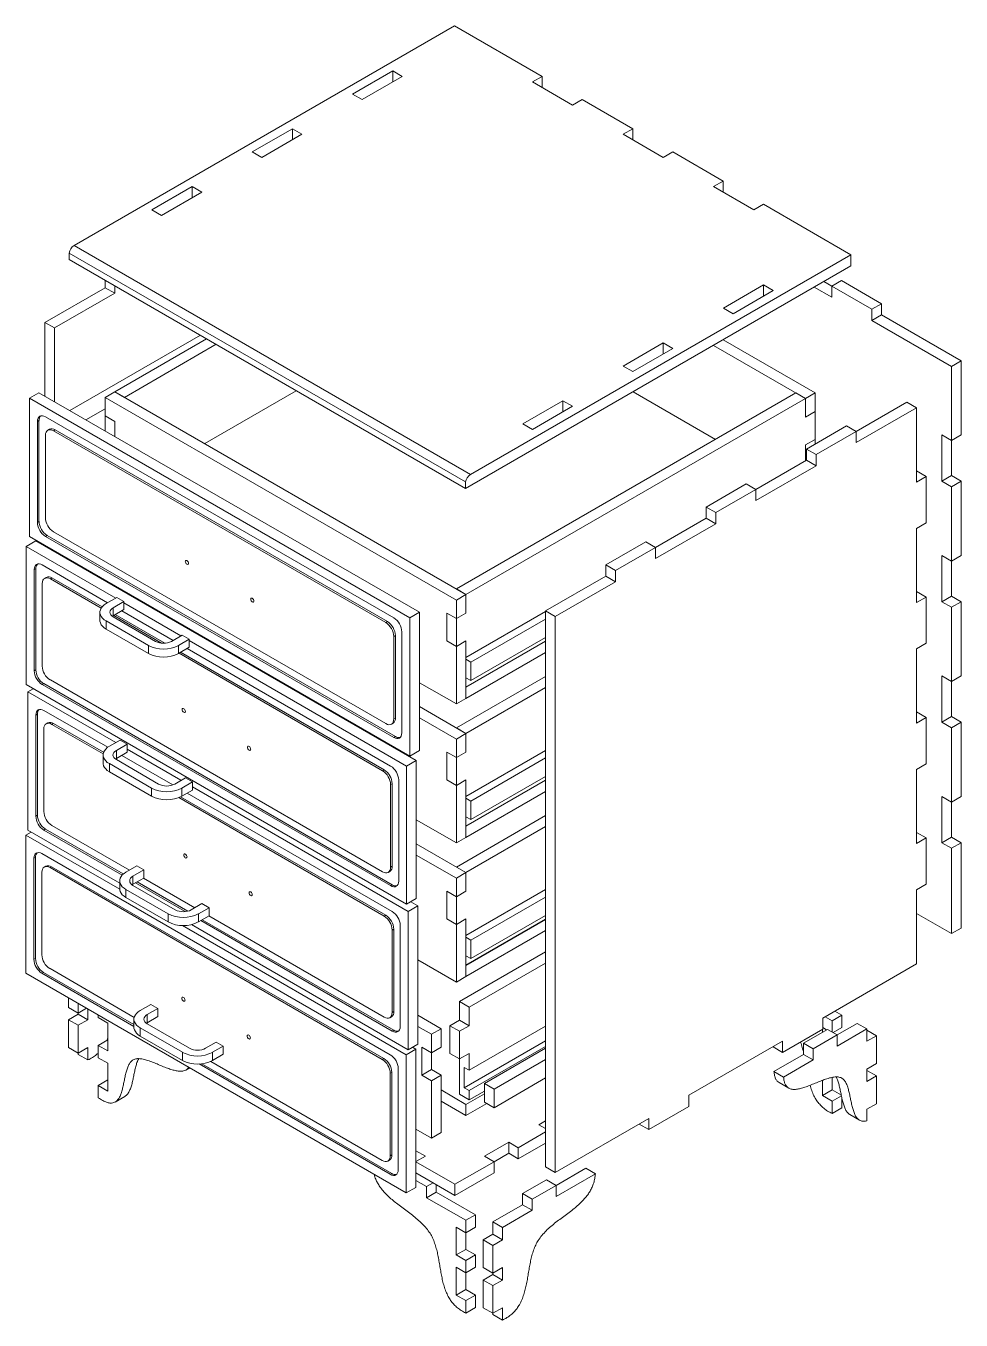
# Model space of a CAD drawing. Header units: millimetres. Extents: x -2066 to 5505, y -2840 to 3131.
# Drawn here: x 4681 to 5505, y -18 to 1122 of the extents above; entities that cross this region are included whole.
import ezdxf

# ---------------------------------------------------------------- set-up
doc = ezdxf.new("R2010")
doc.units = ezdxf.units.MM

msp = doc.modelspace()

# ---------------------------------------------------------------- linework, layer by layer
at = {"color": 7, "linetype": 'Continuous', "lineweight": 15}
for p, q in [((4723.8, 928.4), (5059, 1121.9)), ((5059, 1121.9), (5136.2, 1077.4)), ((4969.2, 1061.9), (5004.6, 1082.3)), ((4977.7, 1057), (5013, 1077.4)), ((5013, 1077.4), (5004.6, 1082.3)), ((5004.6, 1082.3), (5004.6, 1072.5)), ((5127.7, 1072.5), (5136.2, 1077.4)), ((5127.7, 1072.5), (5163, 1052.1)), ((5136.2, 1067.6), (5136.2, 1077.4)), ((4977.7, 1057), (4969.2, 1061.9)), ((5163, 1052.1), (5171.5, 1057)), ((5171.5, 1057), (5216, 1031.3)), ((4880.8, 1010.9), (4916.2, 1031.3)), ((4889.3, 1006), (4924.6, 1026.4)), ((4924.6, 1026.4), (4916.2, 1031.3)), ((4916.2, 1031.3), (4916.2, 1021.5)), ((5207.5, 1026.4), (5216, 1031.3)), ((5207.5, 1026.4), (5242.8, 1006)), ((5216, 1021.5), (5216, 1031.3)), ((4889.3, 1006), (4880.8, 1010.9)), ((5242.8, 1006), (5251.3, 1010.9)), ((5251.3, 1010.9), (5295.8, 985.2)), ((5287.3, 980.3), (5295.8, 985.2)), ((5295.8, 975.5), (5295.8, 985.2)), ((4792.4, 959.9), (4827.8, 980.3)), ((4800.9, 955), (4836.3, 975.4)), ((4836.3, 975.4), (4827.8, 980.3)), ((4827.8, 980.3), (4827.8, 970.5)), ((5287.3, 980.3), (5322.6, 959.9)), ((4800.9, 955), (4792.4, 959.9)), ((5322.6, 959.9), (5331.1, 964.8)), ((5331.1, 964.8), (5408.3, 920.3)), ((5073.1, 726.8), (4723.8, 928.4)), ((5068.8, 720.2), (4719.4, 921.8)), ((4719.4, 916.1), (4719.4, 921.8)), ((5068.8, 714.5), (4719.4, 916.1)), ((5408.3, 920.3), (5073.1, 726.8)), ((5408.3, 910.5), (5408.3, 920.3)), ((5068.8, 714.5), (5408.3, 910.5)), ((4698.1, 860.7), (4751.1, 891.3)), ((4751.1, 891.3), (4751.1, 897.8)), ((4759.6, 886.4), (4751.1, 891.3)), ((4759.6, 886.4), (4759.6, 892.9)), ((5331.2, 893.7), (5295.9, 873.3)), ((5331.2, 893.7), (5339.7, 888.9)), ((5331.2, 884), (5331.2, 893.7)), ((5375.9, 891.8), (5391.4, 882.9)), ((5384.4, 896.7), (5391.4, 892.7)), ((5391.4, 892.7), (5399.9, 897.6)), ((5391.4, 882.9), (5391.4, 892.7)), ((5391.4, 892.7), (5426.7, 872.3)), ((5399.9, 897.6), (5435.2, 877.2)), ((4706.6, 855.8), (4759.6, 886.4)), ((5339.7, 888.9), (5304.4, 868.4)), ((5295.9, 873.3), (5304.4, 868.4)), ((5426.7, 872.3), (5435.2, 877.2)), ((5426.7, 872.3), (5426.7, 862.5)), ((5426.7, 862.5), (5435.2, 867.4)), ((5435.2, 877.2), (5435.2, 867.4)), ((5435.2, 867.4), (5505.3, 826.9)), ((4706.6, 855.8), (4698.1, 860.7)), ((4698.1, 860.7), (4698.1, 795.8)), ((4706.6, 790.9), (4706.6, 855.8)), ((5426.7, 862.5), (5496.8, 822)), ((4835.1, 849.4), (4720.2, 783)), ((4759.7, 799.6), (4840.4, 846.3)), ((5295.6, 845.4), (5376.7, 798.6)), ((4768.1, 794.7), (4848.9, 841.4)), ((5242.8, 842.7), (5207.5, 822.3)), ((5251.3, 837.8), (5216, 817.4)), ((5242.8, 842.7), (5251.3, 837.8)), ((5242.8, 832.9), (5242.8, 842.7)), ((5287.1, 840.5), (5368.2, 793.7)), ((5207.5, 822.3), (5216, 817.4)), ((5505.3, 826.9), (5496.8, 822)), ((5496.8, 822), (5496.8, 756.7)), ((5505.3, 826.9), (5505.3, 761.6)), ((4684.4, 793.9), (4692.9, 798.8)), ((5028.1, 605.3), (4692.9, 798.8)), ((4751.2, 794.7), (4759.7, 799.6)), ((5069.1, 621), (4759.7, 799.6)), ((4768.1, 794.7), (4759.7, 799.6)), ((4838.9, 753.9), (4919.6, 800.5)), ((5060.6, 625.9), (5359.7, 798.6)), ((5288.9, 757.7), (5216.3, 799.6)), ((5368.2, 793.7), (5359.7, 798.6)), ((5376.7, 798.6), (5368.2, 793.7)), ((5376.7, 798.6), (5376.7, 782.2)), ((5019.6, 600.4), (4684.4, 793.9)), ((4684.4, 793.9), (4684.4, 672.2)), ((5060.6, 616.1), (4751.2, 794.7)), ((4751.2, 794.7), (4751.2, 778.4)), ((5069.1, 621), (5368.2, 793.7)), ((5154.5, 791.7), (5119.1, 771.3)), ((5162.9, 786.8), (5127.6, 766.4)), ((5154.5, 791.7), (5162.9, 786.8)), ((5154.5, 781.9), (5154.5, 791.7)), ((5368.2, 777.3), (5368.2, 793.7)), ((5412.9, 764.6), (5457.4, 790.3)), ((5465.9, 785.4), (5457.4, 790.3)), ((5005.5, 600.4), (4698.6, 777.5)), ((4734.3, 774.9), (4751.2, 784.7)), ((4734.3, 774.9), (4751.2, 784.6)), ((4759.7, 773.5), (4751.2, 778.4)), ((4751.2, 765.1), (4751.2, 778.4)), ((5376.7, 782.2), (5368.2, 777.3)), ((5376.7, 757.7), (5376.7, 782.2)), ((5412.9, 754.8), (5465.9, 785.4)), ((5465.9, 720.1), (5465.9, 785.4)), ((4692.9, 774.3), (4691.5, 773.4)), ((4691.5, 773.4), (4691.5, 684.4)), ((4692.9, 774.3), (4692.9, 685.3)), ((4702.1, 766.6), (4700.7, 765.8)), ((4707.1, 766.1), (4705.7, 765.3)), ((4998.4, 596.3), (4705.7, 765.3)), ((4999.8, 597.1), (4707.1, 766.1)), ((4759.7, 760.2), (4759.7, 773.5)), ((5119.1, 771.3), (5127.6, 766.4)), ((5404.4, 769.5), (5369, 749)), ((5412.9, 764.6), (5377.5, 744.2)), ((5404.4, 769.5), (5412.9, 764.6)), ((5412.9, 754.8), (5412.9, 764.6)), ((4698.6, 761.2), (4698.6, 688.5)), ((5368.2, 752.8), (5376.7, 757.7)), ((5368.2, 738.8), (5368.2, 752.8)), ((5376.7, 757.7), (5376.7, 753.5)), ((5488.3, 761.6), (5496.8, 756.7)), ((5488.3, 720.8), (5488.3, 761.6)), ((5496.8, 756.7), (5505.3, 761.6)), ((5496.8, 725.7), (5496.8, 756.7)), ((5369, 749), (5377.5, 744.2)), ((5369, 749), (5369, 739.3)), ((5377.5, 744.2), (5377.5, 734.4)), ((5324.5, 713.5), (5369, 739.3)), ((5324.5, 703.7), (5377.5, 734.4)), ((5369, 739.3), (5377.5, 734.4)), ((5465.9, 729.9), (5474.4, 725)), ((5068.8, 714.5), (5068.8, 720.2)), ((5316, 718.4), (5280.6, 698)), ((5316, 718.4), (5324.5, 713.5)), ((5465.9, 720.1), (5474.4, 725)), ((5474.4, 725), (5474.4, 684.1)), ((5488.3, 720.8), (5496.8, 725.7)), ((5496.8, 715.9), (5488.3, 720.8)), ((5505.3, 720.8), (5496.8, 725.7)), ((5496.8, 715.9), (5505.3, 720.8)), ((5505.3, 720.8), (5505.3, 655.4)), ((5324.5, 713.5), (5289.1, 693.1)), ((5324.5, 703.7), (5324.5, 713.5)), ((5496.8, 715.9), (5496.8, 650.5)), ((5280.6, 698), (5289.1, 693.1)), ((5280.6, 698), (5280.6, 688.2)), ((4692.9, 685.3), (4691.5, 684.4)), ((5236.1, 662.5), (5280.6, 688.2)), ((5280.6, 688.2), (5289.1, 683.3)), ((5289.1, 693.1), (5289.1, 683.3)), ((5465.9, 679.2), (5474.4, 684.1)), ((4700, 673), (4698.6, 672.2)), ((4700, 673), (5006.9, 495.9)), ((4705.7, 676.3), (4998.4, 507.3)), ((5236.1, 652.7), (5289.1, 683.3)), ((5465.9, 613.9), (5465.9, 679.2)), ((4681.7, 663.3), (4690.1, 668.2)), ((4760.5, 617.8), (4681.7, 663.3)), ((4681.7, 663.3), (4681.7, 541.7)), ((4684.4, 672.2), (5019.6, 478.7)), ((5025.3, 474.7), (4690.1, 668.2)), ((4698.1, 664.3), (4698.1, 663.6)), ((4698.6, 672.2), (5005.5, 495)), ((5227.6, 667.4), (5192.2, 647)), ((5236.1, 662.5), (5200.7, 642.1)), ((5227.6, 667.4), (5236.1, 662.5)), ((5236.1, 652.7), (5236.1, 662.5)), ((4706.6, 658.7), (4706.6, 659.4)), ((4715.1, 654.5), (4715.1, 653.8)), ((5488.3, 655.4), (5496.8, 650.5)), ((5488.3, 614.6), (5488.3, 655.4)), ((5496.8, 650.5), (5505.3, 655.4)), ((5496.8, 619.5), (5496.8, 650.5)), ((4690.1, 643.7), (4688.7, 642.9)), ((4688.7, 642.9), (4688.7, 553.9)), ((4690.1, 643.7), (4690.1, 554.7)), ((4753.4, 613.7), (4695.8, 647)), ((4725.9, 647.6), (4726.5, 647.9)), ((4726, 647.5), (4726.6, 647.9)), ((5192.2, 647), (5200.7, 642.1)), ((5192.2, 647), (5192.2, 637.2)), ((5200.7, 642.1), (5200.7, 632.3)), ((4695.8, 630.7), (4695.8, 558)), ((4699.3, 636.1), (4697.9, 635.2)), ((4704.3, 635.6), (4702.9, 634.7)), ((4747.6, 608.9), (4702.9, 634.7)), ((4748.5, 610.1), (4704.3, 635.6)), ((4751.2, 633), (4751.2, 633.7)), ((4759.7, 628.1), (4759.7, 628.8)), ((5139.2, 606.6), (5192.2, 637.2)), ((5147.7, 601.7), (5200.7, 632.3)), ((5192.2, 637.2), (5200.7, 632.3)), ((4752.1, 613), (4761.5, 618.4)), ((4767.7, 614.9), (4761.5, 618.4)), ((5069.1, 621), (5060.6, 625.9)), ((5060.6, 616.1), (5069.1, 621)), ((5060.6, 599.8), (5060.6, 616.1)), ((5069.1, 604.7), (5069.1, 621)), ((5465.9, 623.7), (5474.4, 618.8)), ((5465.9, 613.9), (5474.4, 618.8)), ((5474.4, 618.8), (5474.4, 578)), ((5488.3, 614.6), (5496.8, 619.5)), ((5505.3, 614.6), (5496.8, 619.5)), ((4746.6, 605.3), (4746.6, 598.2)), ((4758.3, 609.4), (4767.7, 614.9)), ((4758.3, 602.3), (4758.3, 609.4)), ((4758.3, 602.3), (4767.7, 607.7)), ((4811, 580.5), (4765.8, 606.6)), ((4767.7, 607.7), (4767.7, 614.9)), ((4818, 584.6), (4767.7, 613.6)), ((5019.6, 600.4), (5028.1, 605.3)), ((5028.1, 483.6), (5028.1, 605.3)), ((5052.1, 604.7), (5060.6, 599.8)), ((5052.1, 604.7), (5052.1, 580.2)), ((5069.1, 604.7), (5060.6, 599.8)), ((5069.1, 565.5), (5139.2, 606)), ((5147.7, 601.7), (5139.2, 606.6)), ((5139.2, 606.6), (5139.2, 116.7)), ((5496.8, 609.7), (5488.3, 614.6)), ((5496.8, 609.7), (5505.3, 614.6)), ((5496.8, 609.7), (5496.8, 544.4)), ((5505.3, 614.6), (5505.3, 549.3)), ((4752.1, 597.7), (4789.3, 576.2)), ((4752.1, 597.7), (4752.1, 590.5)), ((4758.3, 602.3), (4757.5, 601.7)), ((4758.3, 601.2), (4795.5, 579.7)), ((4800.9, 578.1), (4758.7, 602.5)), ((4803.8, 578.1), (4760.1, 603.3)), ((4999.8, 597.1), (4998.4, 596.3)), ((5019.6, 478.7), (5019.6, 600.4)), ((5060.6, 599.8), (5060.6, 575.3)), ((5073.5, 561.5), (5139.2, 599.4)), ((5147.7, 111.8), (5147.7, 601.7)), ((4752.1, 590.5), (4789.3, 569)), ((4809.7, 579.7), (4819.1, 585.2)), ((4815.9, 576.2), (4825.3, 581.6)), ((4819.1, 585.2), (4825.3, 581.6)), ((4825.3, 581.6), (4825.3, 574.5)), ((5006.9, 584.9), (5005.5, 584)), ((5005.5, 511.4), (5005.5, 584)), ((5006.9, 512.2), (5006.9, 584.9)), ((5012.5, 499.1), (5012.5, 588.1)), ((5073.5, 545.1), (5139.2, 583.1)), ((4789.3, 576.2), (4789.3, 569)), ((4815.9, 576.2), (4815.9, 569)), ((4815.9, 569), (4825.3, 574.5)), ((5002.7, 469.8), (4823.4, 573.3)), ((5016.8, 469.8), (4825.3, 580.4)), ((5052.1, 580.2), (5060.6, 575.3)), ((5060.6, 575.3), (5069.1, 580.2)), ((5060.6, 524.6), (5060.6, 575.3)), ((5069.1, 529.5), (5069.1, 580.2)), ((5069.1, 565.5), (5069.1, 580.2)), ((5069.1, 539.3), (5139.2, 579.8)), ((5069.1, 539.3), (5139.2, 579.8)), ((5465.9, 573.1), (5474.4, 578)), ((5465.9, 507.8), (5465.9, 573.1)), ((4995.6, 465.7), (4816.3, 569.3)), ((4997, 466.6), (4817.7, 570.1)), ((5069.1, 529.5), (5139.2, 570)), ((5073.5, 561.5), (5069.1, 564)), ((5073.5, 545.1), (5073.5, 561.5)), ((4690.1, 554.7), (4688.7, 553.9)), ((5060.6, 503.4), (5139.2, 548.8)), ((5069.1, 547.7), (5073.5, 545.1)), ((5069.1, 547.5), (5069.2, 547.6)), ((5069.1, 539.3), (5069.1, 547.5)), ((5488.3, 549.3), (5496.8, 544.4)), ((5488.3, 508.5), (5488.3, 549.3)), ((5496.8, 544.4), (5505.3, 549.3)), ((4681.7, 541.7), (5016.8, 348.2)), ((4683, 535.2), (4687.9, 538)), ((4697.2, 542.5), (4695.8, 541.7)), ((4695.8, 541.7), (5002.7, 364.5)), ((4697.2, 542.5), (5004.1, 365.3)), ((4702.9, 545.7), (4995.6, 376.7)), ((5028.1, 543.3), (5060.6, 524.6)), ((5069.1, 529.5), (5069.1, 539.3)), ((5069.1, 498.5), (5139.2, 539)), ((5496.8, 513.4), (5496.8, 544.4)), ((4760.5, 490.5), (4683, 535.2)), ((4683, 535.2), (4683, 413.5)), ((5060.6, 524.6), (5069.1, 529.5)), ((4691.5, 515.6), (4690.1, 514.8)), ((4690.1, 514.8), (4690.1, 425.8)), ((4691.5, 515.6), (4691.5, 426.6)), ((4753.5, 486.4), (4697.2, 518.9)), ((5069.1, 498.5), (5028.1, 522.2)), ((5465.9, 517.6), (5474.4, 512.7)), ((5488.3, 508.5), (5496.8, 513.4)), ((5505.3, 508.5), (5496.8, 513.4)), ((4697.2, 502.5), (4697.2, 429.9)), ((4700.7, 507.9), (4699.3, 507.1)), ((4705.7, 507.4), (4704.3, 506.6)), ((4749.4, 480.5), (4704.3, 506.6)), ((4749.8, 482), (4705.7, 507.4)), ((5003.4, 506.8), (5004.8, 507.6)), ((5006.9, 512.2), (5005.5, 511.4)), ((5060.6, 493.6), (5028.1, 512.4)), ((5069.1, 498.5), (5060.6, 503.4)), ((5465.9, 507.8), (5474.4, 512.7)), ((5474.4, 512.7), (5474.4, 471.8)), ((5496.8, 503.6), (5488.3, 508.5)), ((5496.8, 503.6), (5505.3, 508.5)), ((5496.8, 503.6), (5496.8, 438.2)), ((5505.3, 508.5), (5505.3, 443.1)), ((4754.9, 487.3), (4764.3, 492.7)), ((4770.5, 489.1), (4764.3, 492.7)), ((5006.9, 495.9), (5005.5, 495)), ((5060.6, 493.6), (5069.1, 498.5)), ((5060.6, 477.3), (5060.6, 493.6)), ((5069.1, 482.2), (5069.1, 498.5)), ((4749.4, 479.6), (4749.4, 472.5)), ((4761.1, 483.7), (4770.5, 489.1)), ((4761.1, 476.5), (4761.1, 483.7)), ((4761.1, 476.5), (4770.5, 482)), ((4810.8, 453.3), (4765.8, 479.3)), ((4770.5, 482), (4770.5, 489.1)), ((4818, 457.3), (4770.5, 484.7)), ((5019.6, 478.7), (5028.1, 483.6)), ((5052.1, 482.2), (5060.6, 477.3)), ((5052.1, 482.2), (5052.1, 457.7)), ((5069.1, 482.2), (5060.6, 477.3)), ((5069.1, 443), (5139.2, 483.5)), ((4754.9, 472), (4792.1, 450.5)), ((4754.9, 472), (4754.9, 464.8)), ((4761.1, 476.5), (4760.2, 476)), ((4761.1, 475.5), (4798.3, 454)), ((5016.8, 469.8), (5025.3, 474.7)), ((5016.8, 348.2), (5016.8, 469.8)), ((5025.3, 353.1), (5025.3, 474.7)), ((5060.6, 477.3), (5060.6, 452.8)), ((5073.5, 439), (5139.2, 477)), ((5465.9, 466.9), (5474.4, 471.8)), ((4754.9, 464.8), (4792.1, 443.3)), ((4812.5, 454), (4821.9, 459.5)), ((4821.9, 459.5), (4828.1, 455.9)), ((4997, 466.6), (4995.6, 465.7)), ((5009.8, 368.6), (5009.8, 457.6)), ((5052.1, 457.7), (5060.6, 452.8)), ((5060.6, 452.8), (5069.1, 457.7)), ((5069.1, 443), (5069.1, 457.7)), ((5069.1, 407), (5069.1, 457.7)), ((5069.1, 416.9), (5139.2, 457.4)), ((5069.1, 416.8), (5139.2, 457.3)), ((5073.5, 422.7), (5139.2, 460.6)), ((5465.9, 401.6), (5465.9, 466.9)), ((4792.1, 450.5), (4792.1, 443.3)), ((4818.6, 450.5), (4828.1, 455.9)), ((4818.6, 450.5), (4818.6, 443.3)), ((4818.6, 443.3), (4828.1, 448.7)), ((5004.1, 341.7), (4823.4, 446)), ((4828.1, 455.9), (4828.1, 448.7)), ((5018.2, 341.7), (4828.1, 451.5)), ((5004.1, 454.3), (5002.7, 453.5)), ((5002.7, 380.8), (5002.7, 453.5)), ((5004.1, 381.6), (5004.1, 454.3)), ((5060.6, 402.1), (5060.6, 452.8)), ((5069.1, 407), (5139.2, 447.5)), ((4997, 337.6), (4816.1, 442.1)), ((4998.4, 338.4), (4817.7, 442.8)), ((5073.5, 439), (5069.1, 441.5)), ((5073.5, 422.7), (5073.5, 439)), ((5488.3, 443.1), (5496.8, 438.2)), ((5488.3, 402.3), (5488.3, 443.1)), ((5496.8, 438.2), (5505.3, 443.1)), ((5496.8, 407.2), (5496.8, 438.2)), ((4691.5, 426.6), (4690.1, 425.8)), ((5025.3, 422.5), (5060.6, 402.1)), ((5060.6, 380.9), (5139.2, 426.3)), ((5069.1, 425.2), (5073.5, 422.7)), ((5069.1, 425), (5069.2, 425.1)), ((5069.1, 416.9), (5069.1, 425)), ((4681.3, 409), (4686.1, 411.7)), ((4683, 413.5), (4764, 366.8)), ((4698.6, 414.3), (4697.2, 413.5)), ((4697.2, 413.5), (4766.1, 373.8)), ((4698.6, 414.3), (4767.1, 374.8)), ((4704.3, 417.6), (4772.5, 378.2)), ((5069.1, 407), (5069.1, 416.8)), ((5069.1, 376), (5139.2, 416.5)), ((5465.9, 411.4), (5474.4, 406.5)), ((4764, 361.3), (4681.3, 409)), ((4681.3, 409), (4681.3, 287.3)), ((5069.1, 376), (5025.3, 401.3)), ((5060.6, 402.1), (5069.1, 407)), ((5465.9, 401.6), (5474.4, 406.5)), ((5474.4, 406.5), (5474.4, 365.7)), ((5488.3, 402.3), (5496.8, 407.2)), ((5496.8, 397.4), (5488.3, 402.3)), ((5505.3, 402.3), (5496.8, 407.2)), ((5496.8, 397.4), (5505.3, 402.3)), ((5505.3, 402.3), (5505.3, 327.2)), ((4689.8, 389.4), (4688.4, 388.6)), ((4688.4, 388.6), (4688.4, 299.6)), ((4689.8, 389.4), (4689.8, 300.4)), ((5002.4, 215.5), (4695.5, 392.7)), ((5060.6, 371.1), (5025.3, 391.5)), ((5496.8, 397.4), (5496.8, 322.3)), ((4695.5, 376.3), (4695.5, 303.7)), ((4699, 381.7), (4697.6, 380.9)), ((4704, 381.2), (4702.6, 380.4)), ((4995.3, 211.4), (4702.6, 380.4)), ((4996.7, 212.2), (4704, 381.2)), ((4769.5, 376.5), (4779, 381.9)), ((4775.7, 372.9), (4785.2, 378.4)), ((4785.2, 378.4), (4779, 381.9)), ((4785.2, 371.2), (4785.2, 378.4)), ((5000.6, 376.2), (5002, 377.1)), ((5004.1, 381.6), (5002.7, 380.8)), ((5069.1, 376), (5060.6, 380.9)), ((4764, 368.8), (4764, 361.7)), ((4775.7, 365.8), (4774.9, 365.2)), ((4775.7, 365.8), (4775.7, 372.9)), ((4775.7, 365.8), (4785.2, 371.2)), ((4777.8, 367), (4821.7, 341.6)), ((4779.3, 367.8), (4823.9, 342)), ((4784.9, 371.1), (4830.1, 345)), ((5004.1, 365.3), (5002.7, 364.5)), ((5060.6, 371.1), (5069.1, 376)), ((5060.6, 354.8), (5060.6, 371.1)), ((5069.1, 359.7), (5069.1, 376)), ((5465.9, 360.8), (5474.4, 365.7)), ((4769.5, 361.2), (4806.8, 339.7)), ((4769.5, 361.2), (4769.5, 354)), ((4769.5, 354), (4806.8, 332.5)), ((4775.7, 364.7), (4813, 343.2)), ((5052.1, 359.7), (5060.6, 354.8)), ((5052.1, 359.7), (5052.1, 335.2)), ((5069.1, 359.7), (5060.6, 354.8)), ((5060.6, 354.8), (5060.6, 330.3)), ((5069.1, 320.5), (5139.2, 361)), ((5073.5, 316.5), (5139.2, 354.5)), ((5465.9, 295.5), (5465.9, 360.8)), ((4827.1, 343.2), (4836.5, 348.7)), ((4833.3, 339.7), (4842.7, 345.1)), ((4836.5, 348.7), (4842.7, 345.1)), ((4842.7, 345.1), (4842.7, 338)), ((5016.8, 348.2), (5025.3, 353.1)), ((5018.2, 341.7), (5026.7, 346.6)), ((5026.7, 346.6), (5020.4, 350.2)), ((5026.7, 224.9), (5026.7, 346.6)), ((4806.8, 339.7), (4806.8, 332.5)), ((4833.3, 339.7), (4833.3, 332.5)), ((4833.3, 332.5), (4842.7, 338)), ((4835.4, 333.7), (5004.1, 236.4)), ((4836.8, 334.5), (5005.5, 237.2)), ((4842.5, 337.8), (4997, 248.6)), ((4998.4, 338.4), (4997, 337.6)), ((5018.2, 220), (5018.2, 341.7)), ((5052.1, 335.2), (5060.6, 330.3)), ((5060.6, 330.3), (5069.1, 335.2)), ((5069.1, 284.5), (5069.1, 335.2)), ((5069.1, 320.5), (5069.1, 335.2)), ((5069.1, 294.4), (5139.2, 334.9)), ((5069.1, 294.3), (5139.2, 334.8)), ((5073.5, 300.2), (5139.2, 338.1)), ((5496.8, 322.3), (5465.9, 340.1)), ((5016.5, 215.5), (4819.3, 329.3)), ((4827.4, 330.2), (5018.2, 220)), ((5005.5, 326.2), (5004.1, 325.4)), ((5004.1, 252.7), (5004.1, 325.4)), ((5005.5, 253.5), (5005.5, 326.2)), ((5011.1, 240.5), (5011.1, 329.5)), ((5060.6, 279.6), (5060.6, 330.3)), ((5069.1, 284.5), (5139.2, 325)), ((5505.3, 327.2), (5496.8, 322.3)), ((5073.5, 316.5), (5069.1, 319)), ((5073.5, 300.2), (5073.5, 316.5)), ((4689.8, 300.4), (4688.4, 299.6)), ((5026.7, 299.2), (5060.6, 279.6)), ((5063.4, 262.4), (5139.2, 306.1)), ((5069.1, 302.7), (5073.5, 300.2)), ((5069.1, 294.4), (5069.1, 302.6)), ((5069.1, 302.6), (5069.2, 302.6)), ((4681.3, 287.3), (5016.5, 93.8)), ((4696.9, 288.1), (4695.5, 287.3)), ((4695.5, 287.3), (4776.6, 240.5)), ((4696.9, 288.1), (4776.6, 242.1)), ((4702.6, 291.4), (4776.8, 248.5)), ((5069.1, 284.5), (5069.1, 294.3)), ((5071.9, 257.5), (5139.2, 296.3)), ((5383.4, 247.8), (5465.9, 295.5)), ((5060.6, 279.6), (5069.1, 284.5)), ((4719, 257.2), (4719, 265.6)), ((5071.9, 257.5), (5063.4, 262.4)), ((5063.4, 262.4), (5063.4, 246)), ((4727.5, 252.3), (4719, 257.2)), ((4719, 246.3), (4727.5, 251.2)), ((4727.5, 252.3), (4727.5, 260.7)), ((4734.7, 256.5), (4727.5, 252.3)), ((4727.5, 251.2), (4727.5, 252.3)), ((4736, 246.3), (4727.5, 251.2)), ((4736, 246.3), (4736, 255.8)), ((4782.1, 254.5), (4791.5, 259.9)), ((4788.3, 250.9), (4797.7, 256.4)), ((4788.3, 243.8), (4788.3, 250.9)), ((4797.7, 256.4), (4791.5, 259.9)), ((4797.7, 249.2), (4797.7, 256.4)), ((5005.5, 253.5), (5004.1, 252.7)), ((5071.9, 241.1), (5071.9, 257.5)), ((5394, 253.9), (5400.1, 250.4)), ((4727.5, 241.5), (4719, 246.3)), ((4719, 221.9), (4719, 246.3)), ((4727.5, 241.5), (4736, 246.3)), ((4727.5, 217), (4727.5, 241.5)), ((4745.1, 250.5), (4745.1, 248.3)), ((4753.6, 243.4), (4745.1, 248.3)), ((4753.6, 218.9), (4753.6, 243.4)), ((4776.6, 246.8), (4776.6, 239.7)), ((4788.3, 243.8), (4787.5, 243.3)), ((4788.3, 243.8), (4797.7, 249.2)), ((4788.3, 242.8), (4825.5, 221.2)), ((5002, 248.1), (5003.4, 248.9)), ((5047.2, 238.5), (5026.7, 250.3)), ((5038.7, 233.6), (5026.7, 240.5)), ((5063.4, 246), (5054.9, 241.1)), ((5054.9, 241.1), (5063.4, 236.2)), ((5054.9, 241.1), (5054.9, 216.7)), ((5063.4, 246), (5071.9, 241.1)), ((5071.9, 241.1), (5063.4, 236.2)), ((5071.9, 202), (5139.2, 240.8)), ((5383.4, 238), (5383.4, 247.8)), ((5385.5, 249), (5391.7, 245.5)), ((5391.7, 245.5), (5400.1, 250.4)), ((5391.7, 245.5), (5391.7, 235.6)), ((5392.6, 235.1), (5400.1, 239.5)), ((5413.8, 243.2), (5396.2, 233)), ((5400.1, 250.4), (5400.1, 239.5)), ((5422.3, 238.3), (5413.8, 243.2)), ((4753.6, 228.7), (4745.1, 223.8)), ((4782.1, 239.2), (4819.3, 217.7)), ((4782.1, 239.2), (4782.1, 232)), ((4782.1, 232), (4819.3, 210.5)), ((5005.5, 237.2), (5004.1, 236.4)), ((5038.7, 233.6), (5047.2, 238.5)), ((5038.7, 217.2), (5038.7, 233.6)), ((5047.2, 222.1), (5047.2, 238.5)), ((5063.4, 236.2), (5063.4, 211.8)), ((5348, 217.6), (5383.4, 238)), ((5387.7, 237.9), (5366.5, 225.7)), ((5375, 220.8), (5396.2, 233)), ((5383.2, 237.9), (5383.2, 235.3)), ((5386.8, 237.4), (5383.4, 239.4)), ((5396.2, 233), (5387.7, 237.9)), ((5422.3, 238.3), (5396.2, 223.2)), ((5396.2, 223.2), (5396.2, 233)), ((5422.3, 238.3), (5422.3, 227.4)), ((5430.8, 232.3), (5422.3, 237.2)), ((5422.3, 227.4), (5430.8, 232.3)), ((5430.8, 207.8), (5430.8, 232.3)), ((4727.5, 217), (4719, 221.9)), ((4736, 221.9), (4727.5, 217)), ((4727.5, 215.9), (4727.5, 217)), ((4736, 211), (4736, 221.9)), ((4753.6, 218.9), (4745.1, 223.8)), ((4745.1, 223.8), (4745.1, 212.9)), ((4819.3, 217.7), (4819.3, 210.5)), ((4839.7, 221.2), (4849.1, 226.7)), ((4845.9, 217.7), (4855.3, 223.1)), ((4845.9, 217.7), (4845.9, 210.5)), ((4849.1, 226.7), (4855.3, 223.1)), ((4855.3, 223.1), (4855.3, 216)), ((5016.5, 215.5), (5025, 220.4)), ((5018.2, 220), (5026.7, 224.9)), ((5025, 220.4), (5021.9, 222.2)), ((5025, 98.7), (5025, 220.4)), ((5030.2, 222.1), (5038.7, 217.2)), ((5030.2, 222.1), (5030.2, 197.6)), ((5047.2, 222.1), (5038.7, 217.2)), ((5038.7, 202.5), (5038.7, 217.2)), ((5054.9, 216.7), (5063.4, 211.8)), ((5063.4, 211.8), (5071.9, 216.7)), ((5067.6, 186.4), (5139.2, 227.8)), ((5071.9, 184), (5139.2, 222.9)), ((5071.9, 202), (5071.9, 216.7)), ((5085.4, 190.2), (5139.2, 221.2)), ((5265.5, 179.8), (5348, 227.4)), ((5339.6, 222.5), (5348, 217.6)), ((5339.6, 222.5), (5339.6, 222.5)), ((5348, 227.4), (5348, 217.6)), ((5366.5, 225.7), (5375, 220.8)), ((5366.5, 215.9), (5366.5, 225.7)), ((5375, 211), (5375, 220.8)), ((4736, 211), (4727.5, 215.9)), ((4753.6, 208), (4745.1, 212.9)), ((4753.6, 183.5), (4753.6, 208)), ((4834, 207.4), (5002.4, 110.2)), ((4836.5, 207.6), (5003.8, 111)), ((4844.2, 209.6), (4995.3, 122.4)), ((4845.9, 210.5), (4855.3, 216)), ((4996.7, 212.2), (4995.3, 211.4)), ((5016.5, 93.8), (5016.5, 215.5)), ((5063.4, 211.8), (5063.4, 180.7)), ((5093.9, 185.3), (5139.2, 211.5)), ((5366.5, 215.9), (5340.4, 200.8)), ((5375, 211), (5348.9, 195.9)), ((5366.5, 215.9), (5375, 211)), ((5430.8, 207.8), (5422.3, 202.9)), ((4822.4, 202.1), (4825.7, 204)), ((5003.8, 200), (5002.4, 199.2)), ((5002.4, 126.5), (5002.4, 199.2)), ((5003.8, 127.3), (5003.8, 200)), ((5009.4, 114.2), (5009.4, 203.2)), ((5030.2, 197.6), (5038.7, 202.5)), ((5030.2, 197.6), (5038.7, 192.7)), ((5038.7, 202.5), (5047.2, 197.6)), ((5038.7, 192.7), (5047.2, 197.6)), ((5047.2, 146.9), (5047.2, 197.6)), ((5067.6, 204.4), (5071.9, 202)), ((5067.6, 186.4), (5067.6, 204.4)), ((5093.9, 168.9), (5139.2, 195.1)), ((5340.4, 200.8), (5348.9, 195.9)), ((5391.7, 195.6), (5391.7, 184.5)), ((5422.3, 202.9), (5422.3, 192)), ((5430.8, 196.9), (5422.3, 201.8)), ((5422.3, 192), (5430.8, 196.9)), ((5430.8, 172.4), (5430.8, 196.9)), ((4753.6, 193.3), (4745.1, 188.4)), ((4745.1, 188.4), (4745.1, 177.6)), ((4753.6, 183.5), (4745.1, 188.4)), ((5038.7, 142), (5038.7, 192.7)), ((5069.1, 171.8), (5047.2, 184.5)), ((5071.9, 184), (5067.6, 186.4)), ((5071.9, 175.8), (5071.9, 184)), ((5071.9, 175.8), (5085.4, 183.6)), ((5085.4, 190.2), (5085.4, 173.8)), ((5093.9, 185.3), (5085.4, 190.2)), ((5093.9, 168.9), (5093.9, 185.3)), ((5345, 191), (5353.5, 186.1)), ((5383.2, 193.1), (5383.2, 179.6)), ((5383.2, 179.6), (5391.7, 184.5)), ((5391.7, 184.5), (5399.8, 179.8)), ((4760, 173.9), (4768.5, 178.8)), ((5047.2, 174.7), (5069.1, 162)), ((5063.4, 180.7), (5071.9, 175.8)), ((5069.1, 171.8), (5085.4, 181.2)), ((5069.1, 162), (5087.5, 172.6)), ((5069.1, 162), (5069.1, 171.8)), ((5085.4, 173.8), (5093.9, 168.9)), ((5265.5, 170), (5265.5, 179.8)), ((5383.2, 179.6), (5391.7, 174.7)), ((5391.7, 174.7), (5399.9, 179.4)), ((5391.7, 174.7), (5391.7, 163.8)), ((5400.1, 178), (5400.1, 168.7)), ((5430.8, 172.4), (5422.3, 167.5)), ((5230.2, 149.6), (5265.5, 170)), ((5391.7, 163.8), (5400.1, 168.7)), ((5407.4, 162.8), (5415.9, 157.9)), ((5422.3, 167.5), (5422.3, 157.3)), ((5025, 149.9), (5038.7, 142)), ((5139.2, 157.3), (5133.4, 153.9)), ((5133.4, 153.9), (5139.2, 150.5)), ((5147.7, 111.8), (5230.2, 159.4)), ((5221.7, 154.5), (5230.2, 149.6)), ((5221.7, 154.5), (5221.7, 154.5)), ((5230.2, 159.4), (5230.2, 149.6)), ((5038.7, 142), (5047.2, 146.9)), ((5085.4, 126.2), (5106.7, 138.5)), ((5106.7, 138.5), (5115.1, 133.6)), ((5106.7, 138.5), (5106.7, 128.7)), ((5115.1, 133.6), (5139.2, 147.5)), ((5115.1, 123.8), (5139.2, 137.7)), ((5003.8, 127.3), (5002.4, 126.5)), ((5025, 131), (5033.3, 126.2)), ((5033.3, 126.2), (5025, 121.4)), ((5093.9, 121.3), (5085.4, 126.2)), ((5093.9, 121.3), (5106.7, 128.7)), ((5106.7, 128.7), (5115.1, 123.8)), ((5115.1, 133.6), (5115.1, 123.8)), ((5000.3, 121.9), (5001.7, 122.7)), ((5059.4, 101.4), (5025, 121.2)), ((5059.4, 101.4), (5093.9, 121.3)), ((5093.9, 121.3), (5093.9, 111.5)), ((5139.2, 116.7), (5147.7, 111.8)), ((5174.6, 115.6), (5148.5, 100.5)), ((5174.6, 115.6), (5183.1, 110.7)), ((5003.8, 111), (5002.4, 110.2)), ((5025, 111.4), (5059.4, 91.6)), ((5025, 104.8), (5034.4, 99.4)), ((5034.4, 99.4), (5040.1, 102.7)), ((5059.4, 91.6), (5093.9, 111.5)), ((5140.1, 105.4), (5118.8, 93.2)), ((5148.5, 100.5), (5140.1, 105.4)), ((5183.1, 110.7), (5148.5, 90.7)), ((5016.5, 93.8), (5025, 98.7)), ((5034.4, 89.6), (5034.4, 99.4)), ((5034.4, 89.6), (5042.8, 94.5)), ((5042.8, 94.5), (5042.8, 101.1)), ((5077.4, 74.6), (5042.8, 94.5)), ((5059.4, 91.6), (5059.4, 101.4)), ((5118.8, 93.2), (5127.3, 88.3)), ((5118.8, 83.4), (5118.8, 93.2)), ((5127.3, 88.3), (5148.5, 100.5)), ((5148.5, 90.7), (5148.5, 100.5)), ((5068.9, 69.7), (5034.4, 89.6)), ((5118.8, 83.4), (5092.8, 68.3)), ((5118.8, 83.4), (5127.3, 78.5)), ((5127.3, 78.5), (5127.3, 88.3)), ((5077.4, 74.6), (5068.9, 69.7)), ((5068.9, 58.8), (5068.9, 69.7)), ((5077.4, 63.7), (5077.4, 74.6)), ((5127.3, 78.5), (5101.2, 63.4)), ((5060.4, 63.7), (5068.9, 58.8)), ((5060.4, 63.7), (5060.4, 39.2)), ((5077.4, 63.7), (5068.9, 58.8)), ((5068.9, 44.1), (5068.9, 58.8)), ((5092.8, 57.4), (5084.3, 52.5)), ((5092.8, 68.3), (5101.2, 63.4)), ((5092.8, 68.3), (5092.8, 57.4)), ((5092.8, 57.4), (5101.2, 52.5)), ((5101.2, 63.4), (5101.2, 52.5)), ((5084.3, 52.5), (5092.8, 47.6)), ((5084.3, 52.5), (5084.3, 28)), ((5101.2, 52.5), (5092.8, 47.6)), ((5092.8, 47.6), (5092.8, 23.1)), ((5060.4, 39.2), (5068.9, 44.1)), ((5060.4, 39.2), (5068.9, 34.3)), ((5068.9, 44.1), (5077.4, 39.2)), ((5068.9, 34.3), (5077.4, 39.2)), ((5068.9, 23.4), (5068.9, 34.3)), ((5077.4, 28.3), (5077.4, 39.2)), ((5060.4, 28.3), (5068.9, 23.4)), ((5060.4, 28.3), (5060.4, 3.8)), ((5077.4, 28.3), (5068.9, 23.4)), ((5068.9, 8.7), (5068.9, 23.4)), ((5084.3, 28), (5092.8, 23.1)), ((5092.8, 23.1), (5101.2, 28)), ((5092.8, 23.1), (5092.8, 22)), ((5101.2, 28), (5101.2, 17.1)), ((5092.8, 22), (5084.3, 17.1)), ((5084.3, 17.1), (5092.8, 12.2)), ((5084.3, 17.1), (5084.3, -7.4)), ((5092.8, 22), (5101.2, 17.1)), ((5101.2, 17.1), (5092.8, 12.2)), ((5092.8, 12.2), (5092.8, -12.2)), ((5060.4, 3.8), (5068.9, 8.7)), ((5060.4, 3.8), (5068.9, -1.1)), ((5068.9, 8.7), (5077.4, 3.8)), ((5068.9, -1.1), (5077.4, 3.8)), ((5077.4, -7.1), (5077.4, 3.8)), ((5068.9, -12), (5068.9, -1.1)), ((5077.4, -7.1), (5068.9, -12)), ((5084.3, -7.4), (5092.8, -12.2)), ((5092.8, -12.2), (5101.2, -7.4)), ((5101.2, -7.4), (5101.2, -18.2)), ((5092.8, -12.2), (5092.8, -13.3)), ((5092.8, -13.3), (5101.2, -18.2))]:
    msp.add_line(p, q, dxfattribs=at)
at = {"color": 7, "linetype": 'Continuous', "lineweight": 15, "flags": 128}
for points in [[(4698.6, 777.5), (4697.2, 778.2), (4695.9, 778.5), (4694.7, 778.4), (4693.6, 778), (4692.7, 777.3), (4692.1, 776.3), (4691.7, 775), (4691.5, 773.4)], [(4705.7, 765.3), (4704.3, 765.9), (4703, 766.2), (4701.7, 766.2), (4700.7, 765.8), (4699.8, 765), (4699.1, 764), (4698.7, 762.7), (4698.6, 761.2)], [(4824.6, 648.5), (4824.5, 649.2), (4824.2, 649.9), (4823.8, 650.5), (4823.2, 651), (4822.7, 651.1), (4822.2, 651.1), (4821.9, 650.7), (4821.8, 650.1), (4821.9, 649.5), (4822.2, 648.8), (4822.7, 648.1), (4823.2, 647.7), (4823.8, 647.5), (4824.2, 647.6), (4824.5, 647.9), (4824.6, 648.5)], [(4695.8, 647), (4694.4, 647.6), (4693.1, 647.9), (4691.9, 647.9), (4690.8, 647.5), (4689.9, 646.8), (4689.3, 645.7), (4688.9, 644.4), (4688.7, 642.9)], [(4702.9, 634.7), (4701.5, 635.4), (4700.2, 635.7), (4698.9, 635.6), (4697.9, 635.2), (4697, 634.5), (4696.3, 633.5), (4695.9, 632.2), (4695.8, 630.7)], [(4882.2, 615.3), (4882.1, 616), (4881.8, 616.7), (4881.4, 617.3), (4880.8, 617.7), (4880.3, 617.9), (4879.8, 617.8), (4879.5, 617.5), (4879.4, 616.9), (4879.5, 616.2), (4879.8, 615.5), (4880.3, 614.9), (4880.8, 614.4), (4881.4, 614.3), (4881.8, 614.3), (4882.1, 614.7), (4882.2, 615.3)], [(4752.1, 613), (4750.3, 611.8), (4748.9, 610.5), (4747.8, 609.1), (4747, 607.6), (4746.6, 606.1), (4746.6, 604.6), (4747, 603), (4747.8, 601.5), (4748.9, 600.1), (4750.3, 598.8), (4752.1, 597.7)], [(4758.3, 609.4), (4757, 608.5), (4756.1, 607.5), (4755.5, 606.5), (4755.3, 605.3), (4755.5, 604.2), (4756.1, 603.1), (4757, 602.1), (4758.3, 601.2)], [(4746.6, 598.2), (4746.6, 597.4), (4747, 595.9), (4747.8, 594.4), (4748.9, 593), (4750.3, 591.7), (4752.1, 590.5)], [(4697.2, 518.9), (4695.8, 519.5), (4694.5, 519.8), (4693.3, 519.8), (4692.2, 519.4), (4691.3, 518.6), (4690.7, 517.6), (4690.3, 516.3), (4690.1, 514.8)], [(4821.9, 518), (4821.7, 518.7), (4821.4, 519.4), (4821, 520), (4820.4, 520.4), (4819.9, 520.6), (4819.4, 520.5), (4819.1, 520.2), (4819, 519.6), (4819.1, 518.9), (4819.4, 518.2), (4819.9, 517.6), (4820.4, 517.2), (4821, 517), (4821.4, 517.1), (4821.7, 517.4), (4821.9, 518)], [(4704.3, 506.6), (4702.9, 507.3), (4701.6, 507.6), (4700.3, 507.5), (4699.3, 507.1), (4698.4, 506.4), (4697.7, 505.3), (4697.3, 504), (4697.2, 502.5)], [(4998.4, 507.3), (4999.8, 506.6), (5001.1, 506.3), (5002.3, 506.4), (5003.4, 506.8), (5004.3, 507.5), (5004.9, 508.6), (5005.3, 509.9), (5005.5, 511.4)], [(5005.5, 495), (5006.9, 494.4), (5008.2, 494.1), (5009.4, 494.1), (5010.5, 494.5), (5011.4, 495.3), (5012, 496.3), (5012.4, 497.6), (5012.5, 499.1)], [(4754.9, 487.3), (4753.1, 486.1), (4751.7, 484.8), (4750.5, 483.4), (4749.8, 481.9), (4749.4, 480.4), (4749.4, 478.8), (4749.8, 477.3), (4750.5, 475.8), (4751.7, 474.4), (4753.1, 473.1), (4754.9, 472)], [(4761.1, 483.7), (4759.8, 482.8), (4758.9, 481.8), (4758.3, 480.7), (4758.1, 479.6), (4758.3, 478.5), (4758.9, 477.4), (4759.8, 476.4), (4761.1, 475.5)], [(4879.4, 484.7), (4879.3, 485.4), (4879, 486.1), (4878.6, 486.7), (4878, 487.2), (4877.5, 487.4), (4877, 487.3), (4876.7, 486.9), (4876.6, 486.4), (4876.7, 485.7), (4877, 485), (4877.5, 484.3), (4878, 483.9), (4878.6, 483.7), (4879, 483.8), (4879.3, 484.2), (4879.4, 484.7)], [(4749.4, 472.5), (4749.4, 471.7), (4749.8, 470.2), (4750.5, 468.7), (4751.7, 467.3), (4753.1, 466), (4754.9, 464.8)], [(4695.5, 392.7), (4694.1, 393.3), (4692.8, 393.6), (4691.6, 393.5), (4690.5, 393.2), (4689.6, 392.4), (4689, 391.4), (4688.6, 390.1), (4688.4, 388.6)], [(4823.3, 389.8), (4823.1, 390.5), (4822.8, 391.2), (4822.4, 391.9), (4821.8, 392.3), (4821.3, 392.5), (4820.8, 392.4), (4820.5, 392), (4820.4, 391.5), (4820.5, 390.8), (4820.8, 390.1), (4821.3, 389.5), (4821.8, 389), (4822.4, 388.8), (4822.8, 388.9), (4823.1, 389.3), (4823.3, 389.8)], [(4702.6, 380.4), (4701.2, 381), (4699.9, 381.4), (4698.6, 381.3), (4697.6, 380.9), (4696.7, 380.2), (4696, 379.1), (4695.6, 377.8), (4695.5, 376.3)], [(4769.5, 376.5), (4767.8, 375.3), (4766.3, 374), (4765.2, 372.6), (4764.5, 371.1), (4764.1, 369.6), (4764.1, 368.1), (4764.5, 366.5), (4765.2, 365), (4766.3, 363.6), (4767.8, 362.3), (4769.5, 361.2)], [(4995.6, 376.7), (4997, 376.1), (4998.3, 375.8), (4999.5, 375.9), (5000.6, 376.2), (5001.5, 377), (5002.1, 378), (5002.5, 379.3), (5002.7, 380.8)], [(4775.7, 372.9), (4774.5, 372), (4773.5, 371), (4773, 369.9), (4772.8, 368.8), (4773, 367.7), (4773.5, 366.6), (4774.5, 365.6), (4775.7, 364.7)], [(5002.7, 364.5), (5004.1, 363.9), (5005.4, 363.6), (5006.6, 363.6), (5007.7, 364), (5008.6, 364.7), (5009.2, 365.8), (5009.6, 367.1), (5009.8, 368.6)], [(4764, 361.7), (4764.1, 360.9), (4764.5, 359.4), (4765.2, 357.9), (4766.3, 356.5), (4767.8, 355.2), (4769.5, 354)], [(4880.8, 356.6), (4880.7, 357.3), (4880.4, 358), (4880, 358.6), (4879.4, 359.1), (4878.9, 359.2), (4878.4, 359.2), (4878.1, 358.8), (4878, 358.2), (4878.1, 357.5), (4878.4, 356.8), (4878.9, 356.2), (4879.4, 355.8), (4880, 355.6), (4880.4, 355.7), (4880.7, 356), (4880.8, 356.6)], [(4821.6, 263.6), (4821.4, 264.3), (4821.1, 265), (4820.7, 265.7), (4820.1, 266.1), (4819.6, 266.3), (4819.1, 266.2), (4818.8, 265.8), (4818.7, 265.3), (4818.8, 264.6), (4819.1, 263.9), (4819.6, 263.3), (4820.1, 262.8), (4820.7, 262.6), (4821.1, 262.7), (4821.4, 263.1), (4821.6, 263.6)], [(4782.1, 254.5), (4780.3, 253.3), (4778.9, 252), (4777.8, 250.6), (4777, 249.1), (4776.6, 247.6), (4776.6, 246.1), (4777, 244.5), (4777.8, 243), (4778.9, 241.6), (4780.3, 240.3), (4782.1, 239.2)], [(4788.3, 250.9), (4787, 250), (4786.1, 249), (4785.6, 248), (4785.4, 246.8), (4785.6, 245.7), (4786.1, 244.6), (4787, 243.6), (4788.3, 242.8)], [(4997, 248.6), (4998.4, 248), (4999.7, 247.7), (5000.9, 247.7), (5002, 248.1), (5002.9, 248.9), (5003.5, 249.9), (5003.9, 251.2), (5004.1, 252.7)], [(4776.6, 239.7), (4776.6, 238.9), (4777, 237.4), (4777.8, 235.9), (4778.9, 234.5), (4780.3, 233.2), (4782.1, 232)], [(5004.1, 236.4), (5005.5, 235.7), (5006.8, 235.4), (5008, 235.5), (5009.1, 235.9), (5010, 236.6), (5010.6, 237.6), (5011, 238.9), (5011.1, 240.5)], [(4879.1, 230.4), (4879, 231.1), (4878.7, 231.8), (4878.3, 232.4), (4877.7, 232.8), (4877.2, 233), (4876.7, 232.9), (4876.4, 232.6), (4876.3, 232), (4876.4, 231.3), (4876.7, 230.6), (4877.2, 230), (4877.7, 229.6), (4878.3, 229.4), (4878.7, 229.5), (4879, 229.8), (4879.1, 230.4)], [(4995.3, 122.4), (4996.7, 121.8), (4998, 121.5), (4999.2, 121.5), (5000.3, 121.9), (5001.2, 122.6), (5001.8, 123.7), (5002.2, 125), (5002.4, 126.5)], [(5002.4, 110.2), (5003.8, 109.5), (5005.1, 109.2), (5006.3, 109.3), (5007.4, 109.7), (5008.3, 110.4), (5008.9, 111.4), (5009.3, 112.7), (5009.4, 114.2)]]:
    msp.add_lwpolyline(points, dxfattribs=at)
at = {"color": 7, "linetype": 'Continuous', "lineweight": 15}
for centre, radius, start, end in [((4729.2, 920.1), 9.95, 122.9284, 169.9509), ((4698.3, 774.7), 5.39, 137.2374, 184.5459), ((4704.1, 762), 5.03, 54.3824, 114.3071), ((5078.5, 718.4), 9.95, 122.9284, 169.9509), ((4706.9, 685.1), 15.4, 182.6055, 237.3945), ((4708.3, 686), 15.4, 182.6055, 237.3945), ((4713.9, 689.2), 15.4, 182.6055, 237.3945), ((4695.5, 644.1), 5.39, 137.2374, 184.5459), ((4701.4, 631.5), 5.03, 54.3824, 114.3071), ((4990.1, 583.3), 15.4, 2.6055, 57.3945), ((4991.5, 584.2), 15.4, 2.6055, 57.3945), ((4997.2, 587.4), 15.4, 2.6055, 57.3945), ((4802.6, 601.6), 28.7, 242.4914, 297.5086), ((4802.6, 593.4), 15.4, 242.6097, 297.3903), ((4802.6, 594.5), 28.7, 242.4914, 297.5086), ((4704.1, 554.6), 15.4, 182.6055, 237.3945), ((4705.5, 555.4), 15.4, 182.6055, 237.3945), ((4711.1, 558.7), 15.4, 182.6055, 237.3945), ((4696.9, 516), 5.39, 137.2374, 184.5459), ((4702.7, 503.3), 5.03, 54.3824, 114.3071), ((5002, 511.6), 4.93, 305.0133, 6.2988), ((5009.9, 500.3), 5.38, 235.4574, 282.76), ((4994.4, 456.9), 15.4, 2.6055, 57.3945), ((4987.3, 452.8), 15.4, 2.6055, 57.3945), ((4988.7, 453.6), 15.4, 2.6055, 57.3945), ((4805.4, 475.9), 28.7, 242.4914, 297.5086), ((4805.4, 467.7), 15.4, 242.6097, 297.3903), ((4805.4, 468.8), 28.7, 242.4914, 297.5086), ((4705.5, 426.5), 15.4, 182.6055, 237.3945), ((4706.9, 427.3), 15.4, 182.6055, 237.3945), ((4712.5, 430.6), 15.4, 182.6055, 237.3945), ((4695.2, 389.8), 5.39, 137.2374, 184.5459), ((4701, 377.1), 5.03, 54.3824, 114.3071), ((4999.2, 381.1), 4.93, 305.0133, 6.2988), ((5007.1, 369.7), 5.38, 235.4574, 282.76), ((4820, 356.9), 15.4, 242.6097, 297.3903), ((4820, 365.1), 28.7, 242.4914, 297.5086), ((4820, 358), 28.7, 242.4914, 297.5086), ((4988.7, 324.7), 15.4, 2.6055, 57.3945), ((4990.1, 325.5), 15.4, 2.6055, 57.3945), ((4995.8, 328.8), 15.4, 2.6055, 57.3945), ((4703.8, 300.3), 15.4, 182.6055, 237.3945), ((4705.2, 301.1), 15.4, 182.6055, 237.3945), ((4710.8, 304.4), 15.4, 182.6055, 237.3945), ((5000.6, 253), 4.93, 305.0133, 6.2988), ((5008.5, 241.6), 5.38, 235.4574, 282.76), ((4832.6, 243.1), 28.7, 242.4914, 297.5086), ((4832.6, 234.9), 15.4, 242.6097, 297.3903), ((4832.6, 236), 28.7, 242.4914, 297.5086), ((4987, 198.5), 15.4, 2.6055, 57.3945), ((4988.4, 199.3), 15.4, 2.6055, 57.3945), ((4994.1, 202.6), 15.4, 2.6055, 57.3945), ((4998.9, 126.8), 4.93, 305.0133, 6.2988), ((5006.8, 115.4), 5.38, 235.4574, 282.76)]:
    msp.add_arc(centre, radius, start, end, dxfattribs=at)
for points, knots in [([(4753.6, 230.3), (4753.4, 229.8), (4753.2, 229.1), (4752.8, 228.4), (4752.7, 228.2)], [0, 0, 0, 0, 0.710118, 1, 1, 1, 1]), ([(4745.1, 217.2), (4744.5, 216.6), (4742.9, 215), (4739.8, 212.9), (4737.3, 211.6), (4736, 211)], [0, 0, 0, 0, 0.199476, 0.572295, 1, 1, 1, 1]), ([(5366.5, 217.4), (5366.3, 218.6), (5365.6, 221.2), (5364.8, 224.4), (5363.9, 226.3), (5363.8, 226.7)], [0, 0, 0, 0, 0.3698213, 0.8712994, 1, 1, 1, 1]), ([(4745.1, 177.6), (4746.4, 176.7), (4748.9, 175.1), (4752.4, 173.6), (4755.4, 172.9), (4757.9, 173), (4760.2, 173.9), (4762.3, 175.6), (4764, 178.3), (4765.3, 181.5), (4766.4, 185.2), (4767.3, 189.1), (4768.1, 193.2), (4768.9, 197.2), (4769.9, 201.1), (4771, 204.6), (4772.4, 207.6), (4774.2, 210), (4776.7, 211.7), (4779.8, 212.3), (4783.6, 211.9), (4787.8, 210.9), (4792.3, 209.3), (4796.9, 207.5), (4801.5, 205.5), (4806, 203.7), (4810.1, 202.3), (4813.8, 201.4), (4817.2, 200.9), (4820.1, 201.1), (4822.4, 202), (4823.9, 203.1), (4824.6, 204.2), (4824.8, 204.5)], [0, 0, 0, 0, 0.034754, 0.065049, 0.092063, 0.117017, 0.141042, 0.171105, 0.202232, 0.234847, 0.268877, 0.303942, 0.339491, 0.374903, 0.40957, 0.44298, 0.474829, 0.505181, 0.534672, 0.568869, 0.604871, 0.643049, 0.683131, 0.724475, 0.766258, 0.807608, 0.842793, 0.876598, 0.908805, 0.939538, 0.963485, 0.987507, 1, 1, 1, 1]), ([(4768.5, 178.8), (4769.3, 179.4), (4770.8, 180.5), (4772.4, 183.2), (4773.8, 186.4), (4774.9, 190.1), (4775.8, 194), (4776.6, 198.1), (4777.4, 202.1), (4778.4, 206), (4779.4, 209.4), (4780.3, 211.2), (4780.8, 212)], [0, 0, 0, 0, 0.090557, 0.185302, 0.284576, 0.388157, 0.494888, 0.603093, 0.710882, 0.816402, 0.918095, 1, 1, 1, 1]), ([(5340.4, 200.8), (5340.6, 199.6), (5340.8, 197.2), (5341.8, 194.4), (5343.2, 192.3), (5344.4, 191.4), (5345, 191)], [0, 0, 0, 0, 0.286841, 0.543841, 0.781659, 1, 1, 1, 1]), ([(5348.9, 195.9), (5349, 194.7), (5349.3, 192.3), (5350.3, 189.5), (5351.7, 187.4), (5353.5, 186), (5355.8, 185.1), (5358.7, 184.9), (5362.1, 185.3), (5365.8, 186.3), (5369.9, 187.7), (5374.3, 189.5), (5379, 191.4), (5383.6, 193.3), (5388.1, 194.8), (5392.3, 195.9), (5396, 196.2), (5399.2, 195.6), (5401.7, 194), (5403.5, 191.6), (5404.9, 188.6), (5406, 185), (5407, 181.2), (5407.8, 177.1), (5408.6, 173.1), (5409.5, 169.1), (5410.6, 165.5), (5411.9, 162.2), (5413.6, 159.6), (5415.6, 157.9), (5417.7, 157.1), (5419.9, 156.8), (5421.5, 157.1), (5422.3, 157.3)], [0, 0, 0, 0, 0.030293, 0.057435, 0.082551, 0.106707, 0.130788, 0.161694, 0.194081, 0.228075, 0.263457, 0.305038, 0.347055, 0.38863, 0.428936, 0.467329, 0.503532, 0.53792, 0.567577, 0.598098, 0.630126, 0.663722, 0.698583, 0.734194, 0.769942, 0.805203, 0.839423, 0.872221, 0.903522, 0.933754, 0.954963, 0.976794, 1, 1, 1, 1]), ([(5395.1, 196), (5395.5, 195.2), (5396.5, 193.3), (5397.5, 189.9), (5398.5, 186.1), (5399.3, 182), (5400.1, 178), (5401, 174), (5402.1, 170.4), (5403.4, 167.2), (5405.1, 164.5), (5406.6, 163.3), (5407.4, 162.8)], [0, 0, 0, 0, 0.0819052, 0.183598, 0.2891179, 0.396907, 0.5051116, 0.6118427, 0.7154243, 0.8146976, 0.9094425, 1, 1, 1, 1]), ([(5391.7, 163.8), (5390.3, 164.5), (5387.9, 165.7), (5384.4, 168.2), (5381.4, 171), (5378.8, 174.1), (5376.5, 177.6), (5374.5, 181.7), (5373.1, 185.5), (5372.4, 187.9), (5372.2, 188.7)], [0, 0, 0, 0, 0.158933, 0.297471, 0.42101, 0.535123, 0.644993, 0.782474, 0.92482, 1, 1, 1, 1]), ([(4988.2, 110.2), (4988.3, 109.7), (4988.7, 108), (4989.9, 105.2), (4991.6, 101.7), (4994, 98.1), (4996.8, 94.6), (5000.3, 91.1), (5004, 87.8), (5008.1, 84.5), (5012.5, 81.1), (5017.2, 77.7), (5021.8, 74.2), (5026.2, 70.6), (5030.4, 66.8), (5034.2, 62.8), (5037.4, 58.5), (5039.8, 54.1), (5041.6, 49.6), (5043, 44.9), (5044.2, 40.1), (5045.1, 35.2), (5045.9, 30.2), (5046.8, 25.1), (5047.7, 20.2), (5048.7, 15.3), (5050.1, 10.5), (5051.8, 5.9), (5053.8, 1.8), (5056.1, -1.8), (5058.7, -4.8), (5061.7, -7.6), (5065.1, -10.1), (5067.6, -11.3), (5068.9, -12)], [0, 0, 0, 0, 0.009368, 0.033805, 0.057309, 0.080739, 0.110809, 0.142321, 0.175396, 0.209822, 0.250279, 0.29116, 0.331612, 0.370829, 0.408183, 0.443408, 0.476867, 0.505722, 0.535419, 0.56658, 0.599269, 0.633188, 0.667836, 0.702618, 0.736926, 0.770221, 0.802132, 0.832587, 0.862002, 0.885509, 0.909924, 0.936355, 0.965996, 1, 1, 1, 1]), ([(5101.2, -18.2), (5102.6, -17.6), (5105, -16.3), (5108.5, -13.8), (5111.5, -11.1), (5114.1, -8), (5116.4, -4.4), (5118.4, -0.3), (5120.1, 4.3), (5121.4, 9), (5122.5, 13.9), (5123.4, 18.9), (5124.2, 23.9), (5125.1, 28.9), (5126, 33.9), (5127.1, 38.7), (5128.5, 43.4), (5130.4, 47.9), (5132.8, 52.3), (5136, 56.6), (5139.8, 60.6), (5143.9, 64.4), (5148.4, 68), (5153, 71.4), (5157.7, 74.9), (5162.1, 78.2), (5166.2, 81.5), (5169.9, 84.9), (5173.3, 88.4), (5176.2, 91.9), (5178.5, 95.4), (5180.3, 98.9), (5181.7, 102.7), (5182.7, 106.7), (5183, 109.3), (5183.1, 110.7)], [0, 0, 0, 0, 0.032493, 0.060816, 0.086073, 0.109402, 0.131864, 0.159972, 0.189073, 0.219566, 0.251381, 0.284165, 0.3174, 0.350509, 0.38292, 0.414155, 0.443932, 0.472309, 0.499881, 0.531853, 0.565512, 0.601206, 0.63868, 0.677334, 0.716398, 0.755057, 0.787953, 0.819558, 0.849669, 0.878403, 0.900791, 0.92325, 0.946601, 0.971836, 1, 1, 1, 1])]:
    msp.add_open_spline(points, degree=3, knots=knots, dxfattribs=at)

doc.saveas('drawing.dxf')
